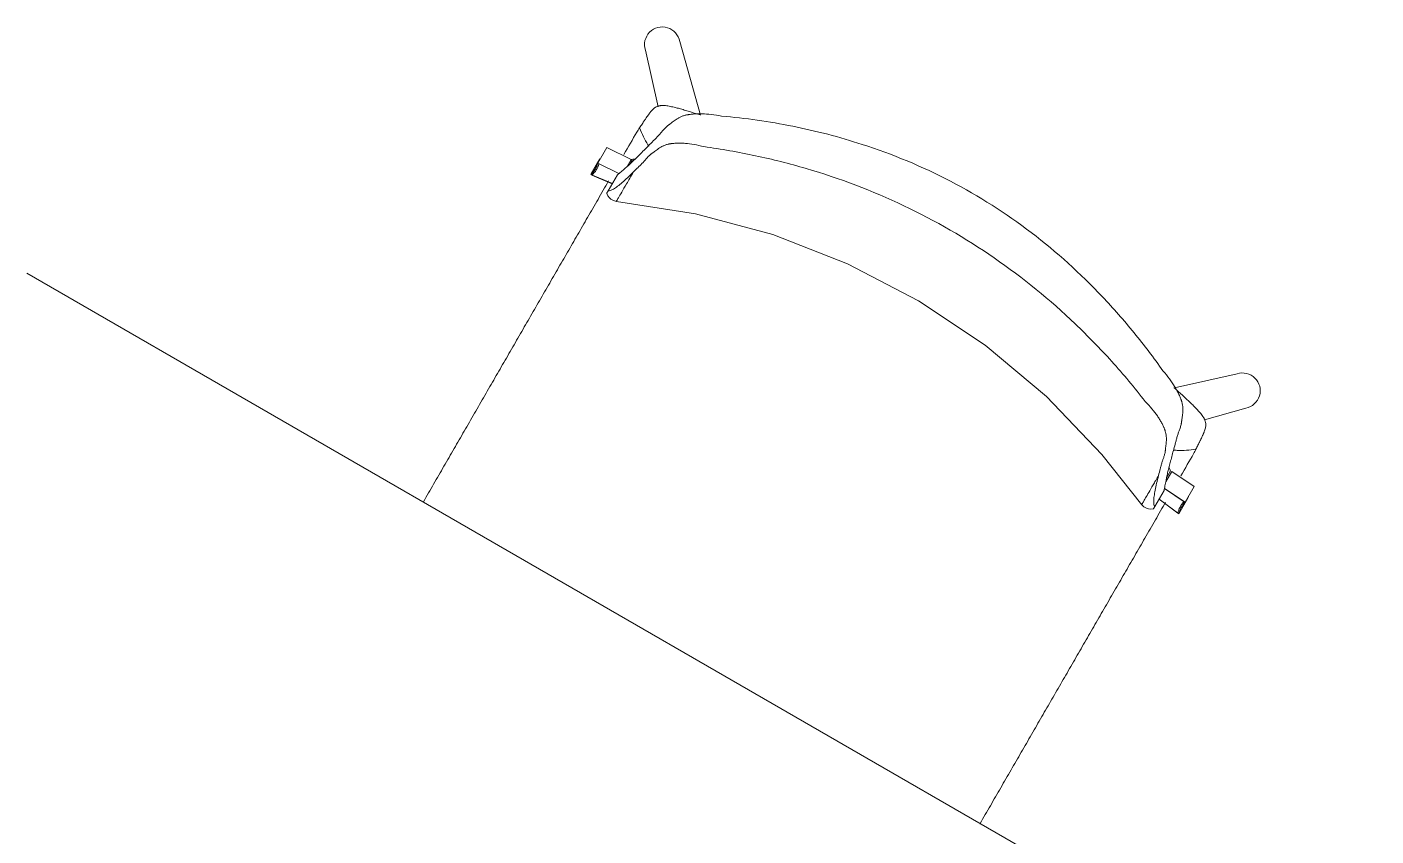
# Model space of a CAD drawing. Header units: millimetres. Extents: x 79795 to 317870, y -36033 to 97293.
# Drawn here: x 214530 to 215526, y 23528 to 24125 of the extents above; entities that cross this region are included whole.
import ezdxf

# ---------------------------------------------------------------- set-up
doc = ezdxf.new("R2010")
doc.units = ezdxf.units.MM
doc.header["$MEASUREMENT"] = 0
doc.layers.add('I-FURN', color=8, linetype='CONTINUOUS', lineweight=9)

msp = doc.modelspace()

# ---------------------------------------------------------------- linework, layer by layer
at = {"layer": 'I-FURN'}
for p, q in [((215027.27, 24059.73), (215011.77, 24114.22)), ((214986.46, 24107.8), (214995.79, 24065.99)), ((214951.33, 24024.36), (214958, 24035.91)), ((214958, 24035.91), (214975.92, 24027.13)), ((214952.86, 24027.65), (214946.45, 24016.55)), ((214966.96, 24016.71), (214951.33, 24024.36)), ((214975.92, 24027.13), (214972.97, 24022.02)), ((214976.76, 24026.68), (214975.25, 24024.07)), ((214946.19, 24016.1), (214962.1, 24009.3)), ((214947.03, 24015.65), (214962.06, 24009.23)), ((214958.98, 24003.91), (214965.8, 24015.71)), ((214957.95, 24002.11), (214958.74, 24000.4)), ((214958.74, 24000.4), (214959.88, 23998.89)), ((214959.88, 23998.89), (214961, 23997.88)), ((214961, 23997.88), (214962.98, 23996.76)), ((214962.98, 23996.76), (214965.05, 23996.19)), ((214965.05, 23996.19), (215023.44, 23987.05)), ((215023.44, 23987.05), (215080.51, 23971.64)), ((215080.51, 23971.64), (215135.58, 23950.15)), ((215525.83, 23368.25), (214529.91, 23943.22)), ((215135.58, 23950.15), (215188.03, 23922.83)), ((215188.03, 23922.83), (215237.21, 23890)), ((215237.21, 23890), (215282.56, 23852.05)), ((215423.24, 23868.93), (215377.01, 23858.63)), ((215282.56, 23852.05), (215323.53, 23809.43)), ((215399.1, 23834.94), (215429.65, 23843.61)), ((215323.53, 23809.43), (215352.83, 23772.31)), ((215370.61, 23789.09), (215375.03, 23796.74)), ((215371.24, 23792.08), (215374.19, 23797.19)), ((215375.03, 23796.74), (215391.59, 23785.61)), ((215362.54, 23770.91), (215369.36, 23782.71)), ((215384.08, 23774.51), (215369.64, 23784.22)), ((215384.92, 23774.06), (215369.66, 23784.32)), ((215391.59, 23785.61), (215384.92, 23774.06)), ((215354.36, 23770.8), (215352.83, 23772.31)), ((215365.66, 23776.31), (215379.5, 23765.93)), ((215365.73, 23776.43), (215380.34, 23765.48)), ((215380.34, 23765.48), (215387.01, 23777.03)), ((215356.32, 23769.65), (215354.36, 23770.8)), ((215357.76, 23769.18), (215356.32, 23769.65)), ((215359.63, 23768.95), (215357.76, 23769.18)), ((215361.51, 23769.12), (215359.63, 23768.95))]:
    msp.add_line(p, q, dxfattribs=at)
for centre, start, end in [((214998.9, 24111.85), 10.41756, 198.03379), ((215427.28, 23856.48), 280.39413, 108.01036)]:
    msp.add_arc(centre, 13.09, start, end, dxfattribs=at)
for centre, start_param, end_param in [((214934.6, 24029.02), 5.960696, 6.540192), ((214935.44, 24028.57), 5.960696, 6.540192), ((215396.48, 23762.36), 2.884586, 3.464082), ((215397.32, 23761.9), 2.884586, 3.464082), ((215403.99, 23773.45), 3.380441, 3.464082)]:
    msp.add_ellipse(centre, major_axis=(15.06, -8.7), ratio=0.978487, start_param=start_param, end_param=end_param, dxfattribs=at)
for points, knots in [([(214971.47, 24020.68), (214973.01, 24021.97), (214975.53, 24024.24), (214979.3, 24027.87), (214982.32, 24030.84), (214985.43, 24033.94), (214988.7, 24037.24), (214991.66, 24040.2), (214994.09, 24042.66), (214995.66, 24044.24), (214996.85, 24045.52), (214997.97, 24046.83), (214999.05, 24048.16), (215000.23, 24049.49), (215001.2, 24050.49), (215002.1, 24051.32), (215002.8, 24051.9), (215003.22, 24052.23), (215003.54, 24052.47), (215003.87, 24052.72), (215004.31, 24053.06), (215005.08, 24053.66), (215006.19, 24054.56), (215007.59, 24055.66), (215009.1, 24056.74), (215010.76, 24057.76), (215012.6, 24058.69), (215014.31, 24059.35), (215015.63, 24059.72), (215016.41, 24059.91), (215017.02, 24060.04), (215017.64, 24060.15), (215018.49, 24060.3), (215020.01, 24060.52), (215022.3, 24060.75), (215025.23, 24060.88), (215029.39, 24060.86), (215035.05, 24060.45), (215040.07, 24059.68), (215042.7, 24059.19)], [0, 0, 0, 0, 0.142857, 0.214286, 0.285714, 0.357143, 0.428571, 0.5, 0.535714, 0.571429, 0.589286, 0.607143, 0.642857, 0.660714, 0.678571, 0.696429, 0.705357, 0.709821, 0.714286, 0.71875, 0.723214, 0.732143, 0.75, 0.767857, 0.785714, 0.803571, 0.821429, 0.839286, 0.848214, 0.852679, 0.857143, 0.861607, 0.866071, 0.875, 0.892857, 0.910714, 0.928571, 0.964286, 1, 1, 1, 1]), ([(214982.21, 24050.5), (214982.8, 24051.4), (214983.71, 24052.79), (214984.79, 24054.42), (214985.4, 24055.34), (214985.86, 24056.02), (214986.3, 24056.68), (214986.87, 24057.52), (214987.57, 24058.53), (214988.28, 24059.54), (214988.81, 24060.26), (214989.11, 24060.68), (214989.35, 24061), (214989.59, 24061.31), (214989.91, 24061.72), (214990.46, 24062.42), (214991.24, 24063.35), (214992.21, 24064.35), (214993.19, 24065.2), (214994.35, 24065.94), (214995.72, 24066.51), (214997.01, 24066.82), (214998.1, 24066.94), (214998.9, 24066.98), (214999.69, 24066.98), (215000.8, 24066.92), (215002.23, 24066.77), (215004.01, 24066.48), (215005.85, 24066.11), (215007.62, 24065.71), (215009.22, 24065.31), (215010.78, 24064.9), (215012.45, 24064.44), (215014.27, 24063.92), (215016.7, 24063.2), (215021.05, 24061.88), (215024.71, 24060.71), (215026.98, 24059.97)], [0, 0, 0, 0, 0.0625, 0.09375, 0.109375, 0.125, 0.140625, 0.15625, 0.1875, 0.21875, 0.234375, 0.242188, 0.25, 0.257812, 0.265625, 0.28125, 0.3125, 0.34375, 0.375, 0.40625, 0.4375, 0.46875, 0.484375, 0.5, 0.515625, 0.53125, 0.5625, 0.59375, 0.625, 0.65625, 0.6875, 0.71875, 0.75, 0.78125, 0.8125, 0.875, 1, 1, 1, 1]), ([(215042.7, 24059.19), (215060.35, 24057.63), (215095.38, 24052.6), (215152.57, 24037.81), (215212.7, 24012.91), (215272.58, 23974.7), (215316.39, 23934.98), (215347.54, 23899.51), (215361.78, 23880.72), (215368.56, 23871.05)], [-1, -1, -1, -1, -0.863636, -0.727273, -0.545455, -0.363636, -0.181818, -0.090909, 0, 0, 0, 0]), ([(214982.21, 24050.5), (214983.04, 24048.18), (214984.92, 24043.81), (214987.33, 24039.47), (214988.77, 24037.28), (214989, 24036.94)], [0, 0, 0, 0, 0.02777778, 0.05555556, 0.06066679, 0.06066679, 0.06066679, 0.06066679]), ([(215029.66, 24036.61), (215027.16, 24037.24), (215022.38, 24038.26), (215016.95, 24038.96), (215012.93, 24039.19), (215010.09, 24039.2), (215007.86, 24039.08), (215006.38, 24038.93), (215005.55, 24038.82), (215004.94, 24038.74), (215004.34, 24038.64), (215003.57, 24038.48), (215002.26, 24038.15), (215000.53, 24037.54), (214998.66, 24036.65), (214996.95, 24035.66), (214995.4, 24034.61), (214993.96, 24033.55), (214992.84, 24032.7), (214992.08, 24032.15), (214991.65, 24031.84), (214991.33, 24031.62), (214991.01, 24031.4), (214990.61, 24031.11), (214989.96, 24030.6), (214989.14, 24029.88), (214988.28, 24029.03), (214987.27, 24027.89), (214986.35, 24026.76), (214985.37, 24025.61), (214984.55, 24024.73), (214983.66, 24023.85), (214982.5, 24022.68), (214980.45, 24020.65), (214978.7, 24018.93), (214977.53, 24017.8)], [0, 0, 0, 0, 0.0625, 0.125, 0.15625, 0.1875, 0.21875, 0.234375, 0.242188, 0.25, 0.257812, 0.265625, 0.28125, 0.3125, 0.34375, 0.375, 0.40625, 0.4375, 0.46875, 0.484375, 0.492188, 0.5, 0.507812, 0.515625, 0.53125, 0.5625, 0.59375, 0.625, 0.6875, 0.71875, 0.75, 0.78125, 0.8125, 0.875, 1, 1, 1, 1]), ([(215355.53, 23848.47), (215347.62, 23858.65), (215331.1, 23878.37), (215295.19, 23915.32), (215245.19, 23956.14), (215178.09, 23994.89), (215117.74, 24017.78), (215067.77, 24030.4), (215042.43, 24034.85), (215029.66, 24036.61)], [-1, -1, -1, -1, -0.9, -0.8, -0.6, -0.4, -0.2, -0.1, 0, 0, 0, 0]), ([(214978.7, 24027.37), (214978.21, 24027.34), (214977.23, 24027.27), (214976.36, 24027.15), (214975.92, 24027.09)], [-0.5281276, -0.5281276, -0.5281276, -0.5281276, -0.3333333, -0.1258677, -0.1258677, -0.1258677, -0.1258677]), ([(214822.36, 23774.04), (214822.44, 23774.18), (214823.77, 23776.47), (214826.34, 23780.93), (214830.15, 23787.52), (214833.96, 23794.13), (214839, 23802.86), (214845.24, 23813.67), (214851.47, 23824.45), (214856.49, 23833.15), (214860.3, 23839.75), (214864.12, 23846.37), (214869.16, 23855.1), (214875.42, 23865.94), (214882.9, 23878.89), (214890.49, 23892.03), (214898.05, 23905.14), (214905.5, 23918.03), (214911.72, 23928.81), (214916.74, 23937.5), (214920.55, 23944.1), (214924.34, 23950.67), (214929.29, 23959.24), (214935.41, 23969.84), (214941.59, 23980.55), (214946.64, 23989.3), (214950.51, 23995.99), (214954.41, 24002.75), (214957.33, 24007.81), (214958.97, 24010.65), (214959.32, 24011.26)], [-0.7511307, -0.7511307, -0.7511307, -0.7511307, -0.75, -0.7321429, -0.7142857, -0.6964286, -0.6785714, -0.6428571, -0.6071429, -0.5892857, -0.5714286, -0.5535714, -0.5357143, -0.5, -0.4642857, -0.4285714, -0.3928571, -0.3571429, -0.3214286, -0.3035714, -0.2857143, -0.2678571, -0.25, -0.2142857, -0.1785714, -0.1607143, -0.1428571, -0.125, -0.1071429, -0.1022726, -0.1022726, -0.1022726, -0.1022726]), ([(214965.05, 23996.19), (214965.05, 23996.2), (214965.12, 23996.32), (214965.38, 23996.77), (214965.84, 23997.55), (214966.83, 23999.28), (214968.78, 24002.65), (214972.39, 24008.9), (214975.65, 24014.55), (214977.53, 24017.8)], [0.3374293, 0.3374293, 0.3374293, 0.3374293, 0.3888889, 0.4444444, 0.5138889, 0.5833333, 0.7222222, 0.8611111, 1, 1, 1, 1]), ([(215368.56, 23871.05), (215370.31, 23869.02), (215373.47, 23865.06), (215376.66, 23860.36), (215378.76, 23856.77), (215380.11, 23854.16), (215381.06, 23852.07), (215381.63, 23850.64), (215381.92, 23849.84), (215382.14, 23849.24), (215382.33, 23848.65), (215382.56, 23847.87), (215382.89, 23846.55), (215383.18, 23844.73), (215383.3, 23842.68), (215383.24, 23840.73), (215383.05, 23838.88), (215382.81, 23837.12), (215382.58, 23835.71), (215382.45, 23834.74), (215382.37, 23834.19), (215382.33, 23833.78), (215382.28, 23833.38), (215382.2, 23832.85), (215382.05, 23831.96), (215381.78, 23830.76), (215381.4, 23829.42), (215380.83, 23827.73), (215380.23, 23826.13), (215379.65, 23824.52), (215379.26, 23823.26), (215378.91, 23821.97), (215378.44, 23820.28), (215377.64, 23817.35), (215376.55, 23813.31), (215375.33, 23808.83), (215374.58, 23806), (215374.22, 23804.61)], [0, 0, 0, 0, 0.0357143, 0.0714286, 0.0892857, 0.1071429, 0.125, 0.1339286, 0.1383929, 0.1428571, 0.1473214, 0.1517857, 0.1607143, 0.1785714, 0.1964286, 0.2142857, 0.2321429, 0.25, 0.2678571, 0.2767857, 0.28125, 0.2857143, 0.2901786, 0.2946429, 0.3035714, 0.3214286, 0.3392857, 0.3571429, 0.3928571, 0.4107143, 0.4285714, 0.4464286, 0.4642857, 0.5, 0.5714286, 0.6428571, 0.7142857, 0.7142857, 0.7142857, 0.7142857]), ([(215378.75, 23856.88), (215380.52, 23855.28), (215383.36, 23852.69), (215386.69, 23849.59), (215388.52, 23847.84), (215389.88, 23846.53), (215391.12, 23845.31), (215392.25, 23844.17), (215393.4, 23842.98), (215394.63, 23841.65), (215395.87, 23840.24), (215397.01, 23838.84), (215397.86, 23837.68), (215398.46, 23836.75), (215398.86, 23836.07), (215399.23, 23835.35), (215399.66, 23834.35), (215400.04, 23833.07), (215400.23, 23831.6), (215400.17, 23830.23), (215399.93, 23828.96), (215399.54, 23827.62), (215399.13, 23826.47), (215398.8, 23825.65), (215398.6, 23825.17), (215398.45, 23824.8), (215398.29, 23824.44), (215398.09, 23823.96), (215397.72, 23823.15), (215397.2, 23822.02), (215396.68, 23820.92), (215396.24, 23820.01), (215395.89, 23819.29), (215395.52, 23818.55), (215395.03, 23817.56), (215394.16, 23815.82), (215393.41, 23814.33), (215392.93, 23813.37)], [0, 0, 0, 0, 0.125, 0.1875, 0.21875, 0.25, 0.28125, 0.3125, 0.34375, 0.375, 0.40625, 0.4375, 0.46875, 0.484375, 0.5, 0.515625, 0.53125, 0.5625, 0.59375, 0.625, 0.65625, 0.6875, 0.71875, 0.734375, 0.742188, 0.75, 0.757812, 0.765625, 0.78125, 0.8125, 0.84375, 0.859375, 0.875, 0.890625, 0.90625, 0.9375, 1, 1, 1, 1]), ([(215365.31, 23793.92), (215365.7, 23795.5), (215366.31, 23797.87), (215367.05, 23800.67), (215367.48, 23802.26), (215367.8, 23803.46), (215368.14, 23804.61), (215368.65, 23806.04), (215369.17, 23807.4), (215369.65, 23808.85), (215369.96, 23810.01), (215370.17, 23811.08), (215370.28, 23811.9), (215370.34, 23812.39), (215370.37, 23812.77), (215370.4, 23813.16), (215370.45, 23813.69), (215370.56, 23814.63), (215370.73, 23816.02), (215370.93, 23817.8), (215371.06, 23819.67), (215371.07, 23821.64), (215370.9, 23823.71), (215370.56, 23825.51), (215370.19, 23826.81), (215369.94, 23827.56), (215369.73, 23828.13), (215369.5, 23828.7), (215369.18, 23829.47), (215368.57, 23830.83), (215367.56, 23832.82), (215366.13, 23835.28), (215363.92, 23838.64), (215360.6, 23842.99), (215357.32, 23846.62), (215355.53, 23848.47)], [0, 0, 0, 0, 0.125, 0.1875, 0.21875, 0.25, 0.28125, 0.3125, 0.375, 0.40625, 0.4375, 0.46875, 0.484375, 0.492188, 0.5, 0.507812, 0.515625, 0.53125, 0.5625, 0.59375, 0.625, 0.65625, 0.6875, 0.71875, 0.734375, 0.742188, 0.75, 0.757812, 0.765625, 0.78125, 0.8125, 0.84375, 0.875, 0.9375, 1, 1, 1, 1]), ([(215376.3, 23812.6), (215377.2, 23812.51), (215380.3, 23812.28), (215385.78, 23812.37), (215390.5, 23812.93), (215392.93, 23813.37)], [0.93303317, 0.93303317, 0.93303317, 0.93303317, 0.94444444, 0.97222222, 1, 1, 1, 1]), ([(215374.15, 23804.36), (215373.81, 23803.06), (215373.12, 23800.42), (215372.19, 23796.68), (215371.41, 23793.2), (215371, 23791.1), (215370.82, 23790.11)], [0.7185877, 0.7185877, 0.7185877, 0.7185877, 0.7857143, 0.8571429, 0.9285714, 1, 1, 1, 1]), ([(215365.31, 23793.92), (215363.8, 23791.32), (215361.12, 23786.66), (215357.92, 23781.13), (215355.55, 23777.02), (215354.22, 23774.73), (215353.51, 23773.49), (215353.14, 23772.85), (215352.9, 23772.43), (215352.83, 23772.31), (215352.83, 23772.31)], [0, 0, 0, 0, 0.1111111, 0.2222222, 0.3333333, 0.4444444, 0.5, 0.5555556, 0.6111111, 0.6625707, 0.6625707, 0.6625707, 0.6625707]), ([(215374.19, 23797.11), (215374.02, 23797.54), (215373.64, 23798.39), (215373.23, 23799.28), (215373.02, 23799.71)], [-0.8810546, -0.8810546, -0.8810546, -0.8810546, -0.6666667, -0.4718724, -0.4718724, -0.4718724, -0.4718724]), ([(215370.35, 23773.86), (215370.13, 23773.47), (215367.36, 23768.68), (215361.96, 23759.33), (215354.25, 23745.98), (215346.72, 23732.93), (215340.47, 23722.11), (215335.44, 23713.39), (215331.61, 23706.76), (215327.77, 23700.11), (215322.72, 23691.36), (215316.48, 23680.56), (215310.27, 23669.8), (215305.27, 23661.14), (215301.48, 23654.58), (215297.7, 23648.02), (215292.72, 23639.4), (215286.55, 23628.71), (215280.36, 23618), (215275.35, 23609.32), (215271.54, 23602.71), (215267.72, 23596.09), (215262.67, 23587.35), (215256.38, 23576.46), (215248.82, 23563.36), (215241.15, 23550.07), (215236.02, 23541.2), (215233.47, 23536.78), (215233.42, 23536.69)], [-0.896036, -0.896036, -0.896036, -0.896036, -0.8928571, -0.8571429, -0.8214286, -0.7857143, -0.75, -0.7321429, -0.7142857, -0.6964286, -0.6785714, -0.6428571, -0.6071429, -0.5892857, -0.5714286, -0.5535714, -0.5357143, -0.5, -0.4642857, -0.4464286, -0.4285714, -0.4107143, -0.3928571, -0.3571429, -0.3214286, -0.2857143, -0.25, -0.2493139, -0.2493139, -0.2493139, -0.2493139])]:
    msp.add_open_spline(points, degree=3, knots=knots, dxfattribs=at)
for points in [[(214970.62, 24030.83), (214973.88, 24036.47), (214977.04, 24041.94), (214980.11, 24047.27)], [(214980.11, 24047.27), (214980.46, 24047.8), (214981.16, 24048.88), (214981.86, 24049.96), (214982.21, 24050.5)], [(214977.53, 24017.8), (214976.05, 24016.31), (214973.19, 24013.55), (214969.29, 24010.08), (214965.86, 24007.2), (214962.95, 24005.11), (214960.59, 24004.02), (214959.45, 24003.85), (214958.98, 24003.91)], [(214965.8, 24015.71), (214966.68, 24016.46), (214968.51, 24018.01), (214970.47, 24019.75), (214971.47, 24020.68)], [(214958.98, 24003.91), (214958.7, 24003.42), (214958.29, 24002.71), (214957.96, 24002.14), (214957.91, 24002.05), (214958.15, 24002.46), (214958.34, 24002.79)], [(215376.67, 23858.66), (215377.36, 23858.07), (215378.05, 23857.47), (215378.75, 23856.88)], [(215378.75, 23856.88), (215378.06, 23857.47), (215377.37, 23858.06), (215376.68, 23858.65)], [(215392.93, 23813.37), (215392.64, 23812.8), (215392.05, 23811.65), (215391.47, 23810.51), (215391.18, 23809.94)], [(215391.18, 23809.94), (215388.12, 23804.64), (215384.97, 23799.19), (215381.72, 23793.55)], [(215362.54, 23770.91), (215362.27, 23771.28), (215361.83, 23772.36), (215361.6, 23774.95), (215361.96, 23778.51), (215362.74, 23782.92), (215363.79, 23788.04), (215364.76, 23791.89), (215365.31, 23793.92)], [(215370.82, 23790.11), (215370.52, 23788.77), (215370, 23786.21), (215369.57, 23783.85), (215369.36, 23782.71)], [(215361.89, 23769.78), (215361.7, 23769.45), (215361.47, 23769.05), (215361.52, 23769.14), (215361.86, 23769.72), (215362.26, 23770.43), (215362.54, 23770.91)]]:
    msp.add_open_spline(points, degree=3, dxfattribs=at)

doc.saveas('drawing.dxf')
